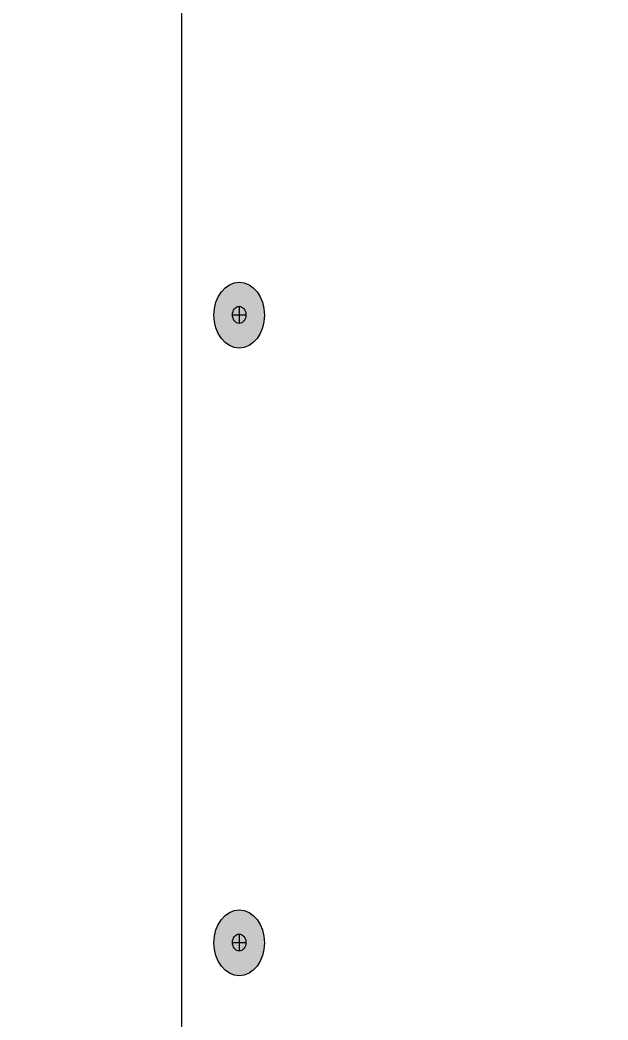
# Model space of a CAD drawing. Extents: x -1279 to 5791, y -3809 to 1769.
# Drawn here: x 4826.4 to 4911.8, y -2894.5 to -2749.4 of the extents above; entities that cross this region are included whole.
import ezdxf

# ---------------------------------------------------------------- set-up
doc = ezdxf.new("R2010")
doc.units = 0
doc.header["$MEASUREMENT"] = 0
doc.layers.add('G-ANNO-TTLB', color=7, linetype='Continuous', lineweight=0)
doc.layers.add('TYVEK', color=7, linetype='Continuous', lineweight=0)

# ---------------------------------------------------------------- blocks, each defined once
blk = doc.blocks.new('Block_114')
at = {"layer": 'TYVEK', "true_color": 0x003b71, "transparency": 33554687}
h = blk.add_hatch(color=156, dxfattribs=at)
h.dxf.hatch_style = 2
edge = h.paths.add_edge_path()
edge.add_ellipse((4858.23, -2792.22), major_axis=(0, 4.78), ratio=0.766948, start_angle=0, end_angle=360)
h = blk.add_hatch(color=156, dxfattribs=at)
h.dxf.hatch_style = 2
edge = h.paths.add_edge_path()
edge.add_ellipse((4858.23, -2883.33), major_axis=(0, 4.78), ratio=0.766948, start_angle=0, end_angle=360)
at = {"layer": 'TYVEK', "color": 18, "lineweight": 25, "true_color": 0x080808}
for p, q in [((4858.23, -2790.96), (4858.23, -2793.42)), ((4857.26, -2792.19), (4859.2, -2792.19)), ((4858.23, -2882.06), (4858.23, -2884.53)), ((4857.26, -2883.3), (4859.2, -2883.3))]:
    blk.add_line(p, q, dxfattribs=at)
at = {"layer": 'TYVEK', "color": 8, "lineweight": 25, "true_color": 0x808080}
for points in [[(4854.05, -2792.55)], [(4857.72, -2797.33)]]:
    blk.add_lwpolyline(points, dxfattribs=at)
at = {"layer": 'TYVEK', "color": 18, "lineweight": 25, "true_color": 0x000000}
for centre in [(4858.23, -2792.22), (4858.23, -2883.33)]:
    blk.add_ellipse(centre, major_axis=(0, 4.78), ratio=0.766948, dxfattribs=at)
at = {"layer": 'TYVEK', "color": 18, "lineweight": 25, "true_color": 0x080808}
for centre in [(4858.23, -2792.19), (4858.23, -2883.3)]:
    blk.add_ellipse(centre, major_axis=(0, 1.23), ratio=0.788846, dxfattribs=at)

msp = doc.modelspace()

# ---------------------------------------------------------------- hatches: boundary and pattern name
at = {"layer": 'G-ANNO-TTLB', "true_color": 0xff00ff, "transparency": 33554687}
h = msp.add_hatch(color=6, dxfattribs=at)
edge = h.paths.add_edge_path()
edge.add_spline(control_points=[(5472, -3692.6), (5472, -3692.6), (2542.48, -3692.6), (2542.48, -3692.6), (2542.48, -3692.6), (2542.48, -1235.6), (2542.48, -1235.6), (2542.48, -1235.6), (5472, -1235.6), (5472, -1235.6), (5472, -1235.6), (5472, -3692.6), (5472, -3692.6)], knot_values=[0, 0, 0, 0, 1, 1, 1, 2, 2, 2, 3, 3, 3, 4, 4, 4, 4], degree=3, periodic=0)
edge = h.paths.add_edge_path()
edge.add_spline(control_points=[(2551.48, -1244.6), (2551.48, -1244.6), (2551.48, -3683.6), (2551.48, -3683.6), (2551.48, -3683.6), (5463, -3683.6), (5463, -3683.6), (5463, -3683.6), (5463, -1244.6), (5463, -1244.6), (5463, -1244.6), (2551.48, -1244.6), (2551.48, -1244.6)], knot_values=[0, 0, 0, 0, 1, 1, 1, 2, 2, 2, 3, 3, 3, 4, 4, 4, 4], degree=3, periodic=0)
edge.add_line((2551.48, -1244.6), (2551.48, -1244.6))

# ---------------------------------------------------------------- linework, layer by layer
at = {"layer": 'G-ANNO-TTLB'}
for points in [[(5472, -3692.6), (5472, -3692.6), (2542.48, -3692.6), (2542.48, -3692.6), (2542.48, -3692.6), (2542.48, -1235.6), (2542.48, -1235.6), (2542.48, -1235.6), (5472, -1235.6), (5472, -1235.6), (5472, -1235.6), (5472, -3692.6), (5472, -3692.6)], [(2551.48, -1244.6), (2551.48, -1244.6), (2551.48, -3683.6), (2551.48, -3683.6), (2551.48, -3683.6), (5463, -3683.6), (5463, -3683.6), (5463, -3683.6), (5463, -1244.6), (5463, -1244.6), (5463, -1244.6), (2551.48, -1244.6), (2551.48, -1244.6)]]:
    msp.add_open_spline(points, degree=3, knots=[0, 0, 0, 0, 1, 1, 1, 2, 2, 2, 3, 3, 3, 4, 4, 4, 4], dxfattribs=at)
at = {"layer": 'TYVEK', "color": 18, "lineweight": 25, "true_color": 0x000000}
msp.add_line((4849.83, -2598.24), (4849.83, -2898.85), dxfattribs=at)

# ---------------------------------------------------------------- block references
at = {"layer": 'TYVEK'}
msp.add_blockref('Block_114', (0, 0), dxfattribs=at)

doc.saveas('drawing.dxf')
